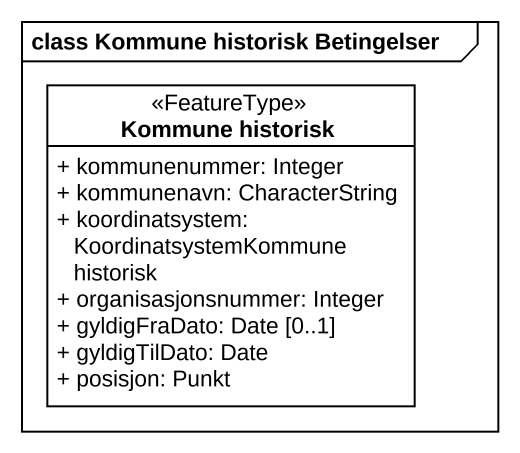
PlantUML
@startuml
mainframe class Kommune historisk Betingelser
hide circle
hide empty members
skinparam classAttributeIconSize 0
class "Kommune historisk" as Kommune_historisk <<FeatureType>> {
  + kommunenummer: Integer
  + kommunenavn: CharacterString
  + koordinatsystem: KoordinatsystemKommune historisk
  + organisasjonsnummer: Integer
  + gyldigFraDato: Date [0..1]
  + gyldigTilDato: Date
  + posisjon: Punkt
}
@enduml
